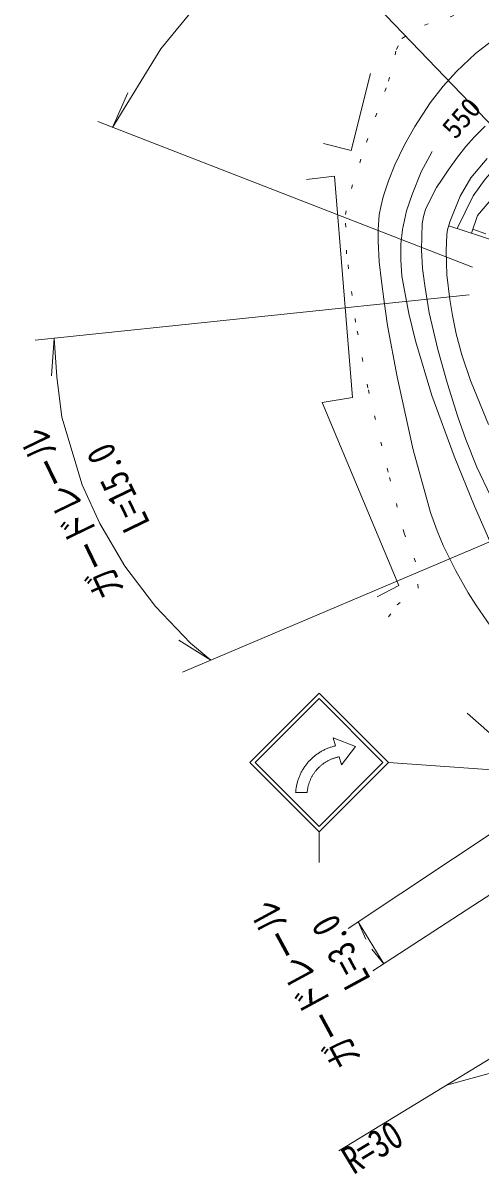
# Model space of a CAD drawing. Units: millimetres, scale not verified. Extents: x 40000 to 680000, y 20000 to 380000.
# Drawn here: x 201045 to 230795, y 243334 to 318045 of the extents above; entities that cross this region are included whole.
import ezdxf
from ezdxf.enums import TextEntityAlignment as Align

# ---------------------------------------------------------------- set-up
doc = ezdxf.new("R2010")
doc.units = ezdxf.units.MM
doc.header["$LTSCALE"] = 1000
doc.linetypes.add('DOTTED', pattern=[1.75, 0.25, -1.5])
for name, color, linetype, lineweight in [('M-BGD', 7, 'Continuous', 13), ('M-STR-HTXT', 7, 'Continuous', 13), ('M-STR-STRC', 7, 'Continuous', 13)]:
    doc.layers.add(name, color=color, linetype=linetype, lineweight=lineweight)
doc.styles.add('ＭＳ ゴシック', font='')
doc.styles.get('ＭＳ ゴシック').set_extended_font_data('MS Gothic')

msp = doc.modelspace()

# ---------------------------------------------------------------- linework, layer by layer
at = {"layer": 'M-BGD'}
for p, q in [((231884, 303847), (228697, 304879)), ((231110, 304363), (230260, 304659))]:
    msp.add_line(p, q, dxfattribs=at)
at = {"layer": 'M-BGD', "linetype": 'DOTTED'}
msp.add_lwpolyline([(224789, 279499), (225357, 280269), (226709, 281364), (226546, 283079), (225801, 284924), (224764, 288898), (223450, 294358), (222652, 298624), (222069, 303054), (221984, 305619), (222374, 307306), (223360, 310312), (224788, 314277), (225298, 316332), (225655, 317046), (227133, 317912), (230531, 319016), (232288, 319665), (233256, 319852), (235720, 321143), (237521, 322399), (238374, 323170), (238969, 324359), (239581, 325598)], dxfattribs=at)
at = {"layer": 'M-BGD'}
for points in [[(229237, 304711), (230281, 306833), (231072, 307914), (232348, 309368), (233633, 310607), (235560, 312264), (236694, 313000), (238247, 313802), (240034, 314629), (242057, 315343), (244005, 315892), (246070, 316420), (248172, 316853), (249851, 317087), (252470, 317391), (254448, 317516), (255413, 317524)], [(234277, 274746), (230468, 280271), (229972, 281055), (229152, 282480), (228339, 284136), (227939, 285080), (227517, 286274), (227159, 287524), (226386, 290346), (225358, 295081), (224730, 298421), (224489, 300112), (224339, 301283), (224178, 302550), (224108, 303891), (224108, 304642), (224188, 305603), (224288, 306123), (224449, 306757), (224780, 307798), (225200, 308839), (225812, 310105), (226503, 311336), (227494, 312867), (228337, 313943), (229199, 314894), (230440, 316065), (231752, 317076)], [(230171, 304402), (230569, 305546), (232821, 308194), (235206, 310551), (237039, 312092), (238638, 313079), (241978, 314472), (245960, 315812), (250922, 316673), (253909, 316873)], [(220574, 310224), (222357, 309771), (223626, 314775)], [(231412, 287349), (230514, 289204), (229800, 291021), (229300, 292478), (228616, 294634), (227984, 296855), (227433, 299235), (227137, 300998), (226994, 302104), (226922, 303327), (226948, 304196), (226980, 305014), (227054, 305488), (227196, 305948), (227527, 306654), (227903, 307366), (228265, 307900), (228667, 308491), (229264, 309336), (229812, 310024), (230360, 310644), (231076, 311359)], [(231665, 283728), (230382, 286687), (229045, 289928), (227606, 293866), (226545, 297424), (226116, 299191), (225821, 300675), (225656, 301632), (225585, 302651), (225585, 303688), (225696, 304640), (225955, 305862), (226326, 306914), (226919, 308376), (227633, 309707)], [(231284, 291987), (230740, 293308), (230108, 294836), (229544, 296496), (229174, 297860), (228951, 299054), (228766, 300093), (228572, 301699), (228523, 303263), (228572, 304321), (228613, 304627), (228781, 305132), (229452, 306812), (230141, 307988), (231205, 309247)], [(224047, 280803), (225461, 281535), (220484, 293413), (222446, 293740), (221275, 308101), (219466, 307878)], [(242339, 256061), (241785, 258616), (241372, 259824), (240569, 261431), (239449, 263617), (238656, 264782), (237087, 266537), (235001, 268747), (229886, 273240)]]:
    msp.add_lwpolyline(points, dxfattribs=at)
at = {"layer": 'M-STR-HTXT'}
for p, q in [((232264, 310584), (221027, 322276)), ((206860, 311271), (207845, 313519)), ((230233, 302196), (205896, 311645)), ((230028, 300405), (201825, 297458)), ((203079, 297589), (202894, 295141)), ((235406, 286077), (211401, 275916)), ((213241, 276695), (211158, 277994)), ((243014, 273118), (222177, 259274)), ((244627, 270114), (223767, 256517)), ((247352, 268435), (224777, 270047)), ((253871, 264519), (221551, 244827)), ((224484, 256984), (222812, 259696)), ((222812, 259696), (223305, 258571)), ((224484, 256984), (223700, 257929)), ((257427, 257006), (228556, 249095))]:
    msp.add_line(p, q, dxfattribs=at)
for points in [[(255377, 339954), (250590, 339137), (244654, 337679), (239430, 336187), (235122, 334628), (230324, 332383), (224693, 329332), (220317, 326552), (216140, 323218), (212782, 319794), (209996, 316359), (206860, 311271)], [(203079, 297589), (203241, 295072), (203577, 292469), (204884, 288059), (206035, 285567), (207660, 282792), (209643, 280173), (211934, 277790), (213241, 276695)]]:
    msp.add_lwpolyline(points, dxfattribs=at)
at = {"layer": 'M-STR-STRC'}
for p, q in [((215776, 270047), (220276, 274547)), ((216130, 270047), (220276, 274193)), ((224777, 270047), (220276, 274547)), ((224423, 270047), (220276, 274193)), ((221349, 271125), (221183, 271644)), ((221349, 271125), (221183, 271644)), ((221183, 271644), (222653, 271080)), ((222653, 271080), (221741, 269896)), ((215776, 270047), (220276, 265546)), ((216130, 270047), (220276, 265900)), ((220276, 265900), (224423, 270047)), ((220277, 265547), (224777, 270047)), ((218756, 268093), (219499, 268092)), ((220276, 265546), (220276, 263547))]:
    msp.add_line(p, q, dxfattribs=at)
for points in [[(221183, 271644), (222653, 271080), (221741, 269896), (221575, 270415)], [(221183, 271644), (222653, 271080), (221741, 269896), (221575, 270415)], [(221349, 271125), (221183, 271644), (222653, 271080), (221741, 269896), (221575, 270415)], [(221575, 270415), (221575, 270415), (221531, 270406), (221487, 270396), (221443, 270386), (221400, 270374), (221356, 270362), (221313, 270349), (221270, 270335), (221227, 270321), (221185, 270306), (221143, 270290), (221101, 270273), (221059, 270256), (221018, 270238), (220977, 270219), (220936, 270199), (220896, 270179), (220856, 270158), (220816, 270136), (220777, 270114), (220738, 270091), (220700, 270067), (220662, 270043), (220624, 270018), (220587, 269992), (220550, 269966), (220514, 269939), (220478, 269911), (220443, 269883), (220408, 269854), (220374, 269825), (220341, 269795), (220307, 269764), (220275, 269733), (220243, 269702), (220211, 269669), (220180, 269636), (220150, 269603), (220120, 269569), (220091, 269535), (220062, 269500), (220034, 269465), (220007, 269429), (219980, 269392), (219954, 269355), (219928, 269318), (219904, 269280), (219880, 269242), (219856, 269204), (219833, 269165), (219811, 269126), (219790, 269086), (219769, 269046), (219749, 269005), (219730, 268964), (219711, 268923), (219693, 268882), (219676, 268840), (219660, 268798), (219644, 268756), (219629, 268713), (219615, 268670), (219601, 268627), (219589, 268584), (219577, 268541), (219566, 268497), (219555, 268453), (219546, 268409), (219537, 268365), (219529, 268320), (219521, 268276), (219515, 268231), (219509, 268186), (219504, 268141), (219500, 268096), (219499, 268092), (219499, 268092), (218756, 268093), (218756, 268093), (218759, 268132), (218764, 268190), (218770, 268248), (218777, 268305), (218785, 268363), (218794, 268420), (218804, 268478), (218815, 268535), (218826, 268591), (218839, 268648), (218853, 268704), (218868, 268760), (218884, 268816), (218901, 268872), (218919, 268927), (218938, 268982), (218957, 269037), (218978, 269091), (219000, 269145), (219022, 269198), (219046, 269251), (219070, 269304), (219095, 269356), (219122, 269408), (219149, 269460), (219177, 269510), (219206, 269561), (219236, 269611), (219266, 269660), (219298, 269709), (219330, 269757), (219363, 269804), (219397, 269852), (219432, 269898), (219468, 269944), (219504, 269989), (219541, 270034), (219579, 270077), (219618, 270121), (219658, 270163), (219698, 270205), (219739, 270246), (219781, 270287), (219823, 270326), (219866, 270365), (219910, 270404), (219954, 270441), (219999, 270478), (220045, 270513), (220091, 270549), (220138, 270583), (220186, 270616), (220234, 270649), (220282, 270680), (220331, 270711), (220381, 270741), (220431, 270771), (220482, 270799), (220533, 270826), (220585, 270853), (220637, 270878), (220690, 270903), (220743, 270927), (220796, 270949), (220850, 270971), (220904, 270992), (220959, 271012), (221013, 271031), (221069, 271049), (221124, 271066), (221180, 271083), (221236, 271098), (221292, 271112), (221349, 271125)]]:
    msp.add_lwpolyline(points, dxfattribs=at)

# ---------------------------------------------------------------- texts
at = {"layer": 'M-BGD', "style": 'ＭＳ ゴシック'}
msp.add_text('550', height=1320, rotation=49.221, dxfattribs=at).set_placement((229512, 311888), align=Align.MIDDLE_CENTER)
at = {"layer": 'M-STR-HTXT', "style": 'ＭＳ ゴシック', "width": 0.8}
for s, rotation, p in [('ガードレール', 115.791, (205506, 286835)), ('L=15.0', 115.791, (208533, 288490)), ('ガードレール', 118.447, (220644, 256315)), ('L=3.0', 118.447, (222980, 258412))]:
    msp.add_text(s, height=1833, rotation=rotation, dxfattribs=at).set_placement(p, align=Align.BOTTOM_CENTER)
msp.add_text('R=30', height=1833, rotation=31.353, dxfattribs=at).set_placement((221551, 244827), align=Align.TOP_LEFT)

doc.saveas('drawing.dxf')
